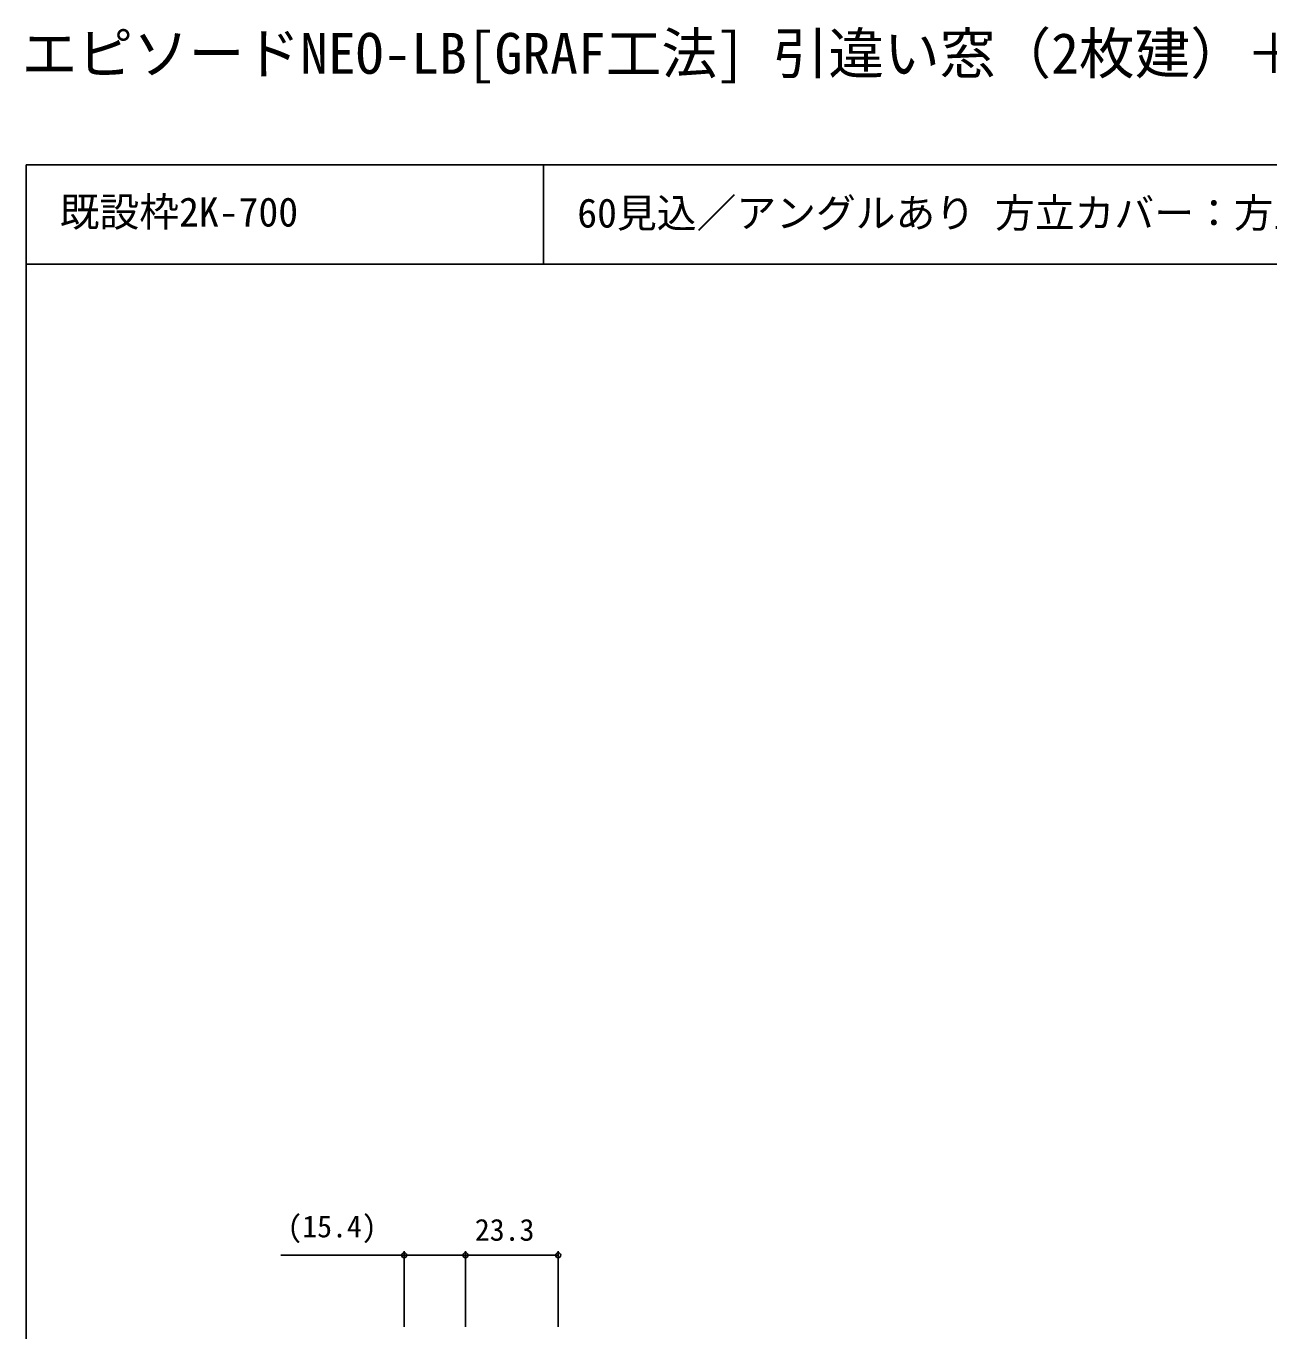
# Model space of a CAD drawing. Units: millimetres, scale not verified. Extents: x -437 to 438, y -331 to 329.
# Drawn here: x -436.9 to -124.6, y 0.8 to 328.6 of the extents above; entities that cross this region are included whole.
import ezdxf
from ezdxf.enums import TextEntityAlignment as Align

# ---------------------------------------------------------------- set-up
doc = ezdxf.new("R2010")
doc.units = ezdxf.units.MM
doc.header["$LTSCALE"] = 2
for name, color, linetype in [('0-1_USER1', 3, 'Continuous'), ('0-6_YKK_D', 6, 'Continuous'), ('0-7_YKK_ZWAK', 7, 'Continuous')]:
    doc.layers.add(name, color=color, linetype=linetype)
doc.styles.add('ＭＳ ゴシック', font='')
doc.styles.get('ＭＳ ゴシック').set_extended_font_data('MS Gothic')

msp = doc.modelspace()

# ---------------------------------------------------------------- linework, layer by layer
at = {"layer": '0-6_YKK_D'}
for p, q in [((-341.9, 1.799), (-341.9, 20.8)), ((-326.5, 1.799), (-326.5, 20.8)), ((-326.5, 1.799), (-326.5, 20.8)), ((-326.5, 19.8), (-303.2, 19.8)), ((-303.2, 1.797), (-303.2, 20.8))]:
    msp.add_line(p, q, dxfattribs=at)
msp.add_lwpolyline([(-326.5, 19.8), (-341.9, 19.8), (-372.868, 19.8)], dxfattribs=at)
for centre in [(-341.9, 19.8), (-326.5, 19.8), (-326.5, 19.8), (-303.2, 19.8)]:
    msp.add_circle(centre, 0.637, dxfattribs=at)
at = {"layer": '0-7_YKK_ZWAK'}
for p, q in [((-436.9, 293.8), (-436.9, -331.2)), ((438.1, 293.8), (-436.9, 293.8)), ((-306.9, 293.8), (-306.9, 268.8)), ((438.1, 268.8), (-436.9, 268.8))]:
    msp.add_line(p, q, dxfattribs=at)

# ---------------------------------------------------------------- texts
at = {"layer": '0-1_USER1', "style": 'ＭＳ ゴシック'}
for s, height, p in [('エピソードNEO-LB[GRAF工法] 引違い窓（2枚建）＋FIX窓', 10.26, (-438.011, 313.579)), ('既設枠2K-700', 7.331, (-428.467, 276.073)), ('60見込／アングルあり 方立カバー：方立見付50用 見切材仕様', 7.331, (-298.411, 275.817))]:
    msp.add_text(s, height=height, dxfattribs=at).set_placement(p, align=Align.BOTTOM_LEFT)
at = {"layer": '0-6_YKK_D', "style": 'ＭＳ ゴシック'}
for s, p in [('(15.4)', (-371.251, 22.652)), ('23.3', (-324.14, 21.8))]:
    msp.add_text(s, height=5.499, dxfattribs=at).set_placement(p, align=Align.BOTTOM_LEFT)

doc.saveas('drawing.dxf')
